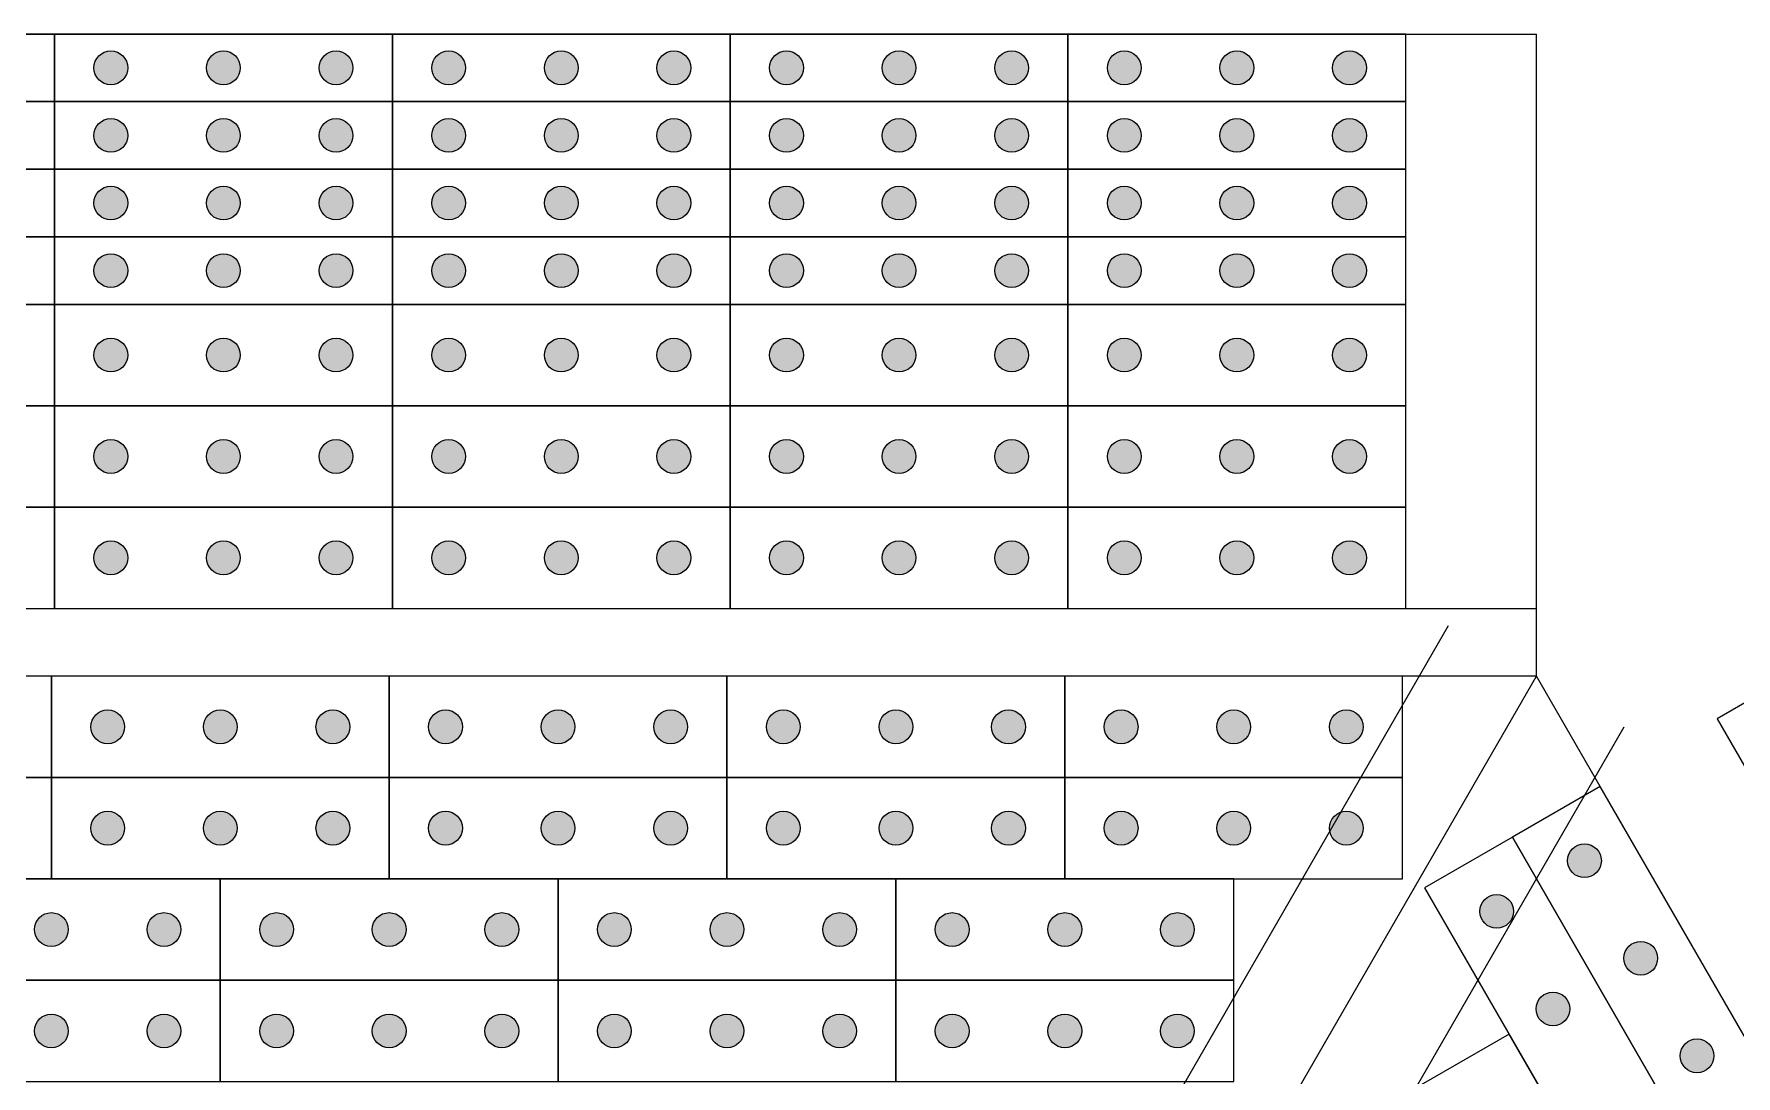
# Model space of a CAD drawing. Header units: millimetres. Extents: x 1388 to 8110, y -1425 to 5021.
# Drawn here: x 2638.8 to 2890.7, y -429.3 to -275.2 of the extents above; entities that cross this region are included whole.
import ezdxf

# ---------------------------------------------------------------- set-up
doc = ezdxf.new("R2010")
doc.units = ezdxf.units.MM

msp = doc.modelspace()

# ---------------------------------------------------------------- hatches: boundary and pattern name
at = {"true_color": 0xf1eb1f}
h = msp.add_hatch(color=2, dxfattribs=at)
h.dxf.hatch_style = 1
h.paths.add_polyline_path([(2647.65, -280.169, 1), (2652.65, -280.169, 1)])
h = msp.add_hatch(color=2, dxfattribs=at)
h.dxf.hatch_style = 1
h.paths.add_polyline_path([(2664.316, -280.169, 1), (2669.316, -280.169, 1)])
h = msp.add_hatch(color=2, dxfattribs=at)
h.dxf.hatch_style = 1
h.paths.add_polyline_path([(2680.983, -280.169, 1), (2685.983, -280.169, 1)])
h = msp.add_hatch(color=2, dxfattribs=at)
h.dxf.hatch_style = 1
h.paths.add_polyline_path([(2697.65, -280.169, 1), (2702.65, -280.169, 1)])
h = msp.add_hatch(color=2, dxfattribs=at)
h.dxf.hatch_style = 1
h.paths.add_polyline_path([(2714.316, -280.169, 1), (2719.316, -280.169, 1)])
h = msp.add_hatch(color=2, dxfattribs=at)
h.dxf.hatch_style = 1
h.paths.add_polyline_path([(2730.983, -280.169, 1), (2735.983, -280.169, 1)])
h = msp.add_hatch(color=2, dxfattribs=at)
h.dxf.hatch_style = 1
h.paths.add_polyline_path([(2747.65, -280.169, 1), (2752.65, -280.169, 1)])
h = msp.add_hatch(color=2, dxfattribs=at)
h.dxf.hatch_style = 1
h.paths.add_polyline_path([(2764.316, -280.169, 1), (2769.316, -280.169, 1)])
h = msp.add_hatch(color=2, dxfattribs=at)
h.dxf.hatch_style = 1
h.paths.add_polyline_path([(2780.983, -280.169, 1), (2785.983, -280.169, 1)])
h = msp.add_hatch(color=2, dxfattribs=at)
h.dxf.hatch_style = 1
h.paths.add_polyline_path([(2797.65, -280.169, 1), (2802.65, -280.169, 1)])
h = msp.add_hatch(color=2, dxfattribs=at)
h.dxf.hatch_style = 1
h.paths.add_polyline_path([(2814.316, -280.169, 1), (2819.316, -280.169, 1)])
h = msp.add_hatch(color=2, dxfattribs=at)
h.dxf.hatch_style = 1
h.paths.add_polyline_path([(2830.983, -280.169, 1), (2835.983, -280.169, 1)])
h = msp.add_hatch(color=2, dxfattribs=at)
h.dxf.hatch_style = 1
h.paths.add_polyline_path([(2647.65, -290.169, 1), (2652.65, -290.169, 1)])
h = msp.add_hatch(color=2, dxfattribs=at)
h.dxf.hatch_style = 1
h.paths.add_polyline_path([(2664.316, -290.169, 1), (2669.316, -290.169, 1)])
h = msp.add_hatch(color=2, dxfattribs=at)
h.dxf.hatch_style = 1
h.paths.add_polyline_path([(2680.983, -290.169, 1), (2685.983, -290.169, 1)])
h = msp.add_hatch(color=2, dxfattribs=at)
h.dxf.hatch_style = 1
h.paths.add_polyline_path([(2697.65, -290.169, 1), (2702.65, -290.169, 1)])
h = msp.add_hatch(color=2, dxfattribs=at)
h.dxf.hatch_style = 1
h.paths.add_polyline_path([(2714.316, -290.169, 1), (2719.316, -290.169, 1)])
h = msp.add_hatch(color=2, dxfattribs=at)
h.dxf.hatch_style = 1
h.paths.add_polyline_path([(2730.983, -290.169, 1), (2735.983, -290.169, 1)])
h = msp.add_hatch(color=2, dxfattribs=at)
h.dxf.hatch_style = 1
h.paths.add_polyline_path([(2747.65, -290.169, 1), (2752.65, -290.169, 1)])
h = msp.add_hatch(color=2, dxfattribs=at)
h.dxf.hatch_style = 1
h.paths.add_polyline_path([(2764.316, -290.169, 1), (2769.316, -290.169, 1)])
h = msp.add_hatch(color=2, dxfattribs=at)
h.dxf.hatch_style = 1
h.paths.add_polyline_path([(2780.983, -290.169, 1), (2785.983, -290.169, 1)])
h = msp.add_hatch(color=2, dxfattribs=at)
h.dxf.hatch_style = 1
h.paths.add_polyline_path([(2797.65, -290.169, 1), (2802.65, -290.169, 1)])
h = msp.add_hatch(color=2, dxfattribs=at)
h.dxf.hatch_style = 1
h.paths.add_polyline_path([(2814.316, -290.169, 1), (2819.316, -290.169, 1)])
h = msp.add_hatch(color=2, dxfattribs=at)
h.dxf.hatch_style = 1
h.paths.add_polyline_path([(2830.983, -290.169, 1), (2835.983, -290.169, 1)])
h = msp.add_hatch(color=2, dxfattribs=at)
h.dxf.hatch_style = 1
h.paths.add_polyline_path([(2647.65, -300.169, 1), (2652.65, -300.169, 1)])
h = msp.add_hatch(color=2, dxfattribs=at)
h.dxf.hatch_style = 1
h.paths.add_polyline_path([(2664.316, -300.169, 1), (2669.316, -300.169, 1)])
h = msp.add_hatch(color=2, dxfattribs=at)
h.dxf.hatch_style = 1
h.paths.add_polyline_path([(2680.983, -300.169, 1), (2685.983, -300.169, 1)])
h = msp.add_hatch(color=2, dxfattribs=at)
h.dxf.hatch_style = 1
h.paths.add_polyline_path([(2697.65, -300.169, 1), (2702.65, -300.169, 1)])
h = msp.add_hatch(color=2, dxfattribs=at)
h.dxf.hatch_style = 1
h.paths.add_polyline_path([(2714.316, -300.169, 1), (2719.316, -300.169, 1)])
h = msp.add_hatch(color=2, dxfattribs=at)
h.dxf.hatch_style = 1
h.paths.add_polyline_path([(2730.983, -300.169, 1), (2735.983, -300.169, 1)])
h = msp.add_hatch(color=2, dxfattribs=at)
h.dxf.hatch_style = 1
h.paths.add_polyline_path([(2747.65, -300.169, 1), (2752.65, -300.169, 1)])
h = msp.add_hatch(color=2, dxfattribs=at)
h.dxf.hatch_style = 1
h.paths.add_polyline_path([(2764.316, -300.169, 1), (2769.316, -300.169, 1)])
h = msp.add_hatch(color=2, dxfattribs=at)
h.dxf.hatch_style = 1
h.paths.add_polyline_path([(2780.983, -300.169, 1), (2785.983, -300.169, 1)])
h = msp.add_hatch(color=2, dxfattribs=at)
h.dxf.hatch_style = 1
h.paths.add_polyline_path([(2797.65, -300.169, 1), (2802.65, -300.169, 1)])
h = msp.add_hatch(color=2, dxfattribs=at)
h.dxf.hatch_style = 1
h.paths.add_polyline_path([(2814.316, -300.169, 1), (2819.316, -300.169, 1)])
h = msp.add_hatch(color=2, dxfattribs=at)
h.dxf.hatch_style = 1
h.paths.add_polyline_path([(2830.983, -300.169, 1), (2835.983, -300.169, 1)])
h = msp.add_hatch(color=2, dxfattribs=at)
h.dxf.hatch_style = 1
h.paths.add_polyline_path([(2647.65, -310.169, 1), (2652.65, -310.169, 1)])
h = msp.add_hatch(color=2, dxfattribs=at)
h.dxf.hatch_style = 1
h.paths.add_polyline_path([(2664.316, -310.169, 1), (2669.316, -310.169, 1)])
h = msp.add_hatch(color=2, dxfattribs=at)
h.dxf.hatch_style = 1
h.paths.add_polyline_path([(2680.983, -310.169, 1), (2685.983, -310.169, 1)])
h = msp.add_hatch(color=2, dxfattribs=at)
h.dxf.hatch_style = 1
h.paths.add_polyline_path([(2697.65, -310.169, 1), (2702.65, -310.169, 1)])
h = msp.add_hatch(color=2, dxfattribs=at)
h.dxf.hatch_style = 1
h.paths.add_polyline_path([(2714.316, -310.169, 1), (2719.316, -310.169, 1)])
h = msp.add_hatch(color=2, dxfattribs=at)
h.dxf.hatch_style = 1
h.paths.add_polyline_path([(2730.983, -310.169, 1), (2735.983, -310.169, 1)])
h = msp.add_hatch(color=2, dxfattribs=at)
h.dxf.hatch_style = 1
h.paths.add_polyline_path([(2747.65, -310.169, 1), (2752.65, -310.169, 1)])
h = msp.add_hatch(color=2, dxfattribs=at)
h.dxf.hatch_style = 1
h.paths.add_polyline_path([(2764.316, -310.169, 1), (2769.316, -310.169, 1)])
h = msp.add_hatch(color=2, dxfattribs=at)
h.dxf.hatch_style = 1
h.paths.add_polyline_path([(2780.983, -310.169, 1), (2785.983, -310.169, 1)])
h = msp.add_hatch(color=2, dxfattribs=at)
h.dxf.hatch_style = 1
h.paths.add_polyline_path([(2797.65, -310.169, 1), (2802.65, -310.169, 1)])
h = msp.add_hatch(color=2, dxfattribs=at)
h.dxf.hatch_style = 1
h.paths.add_polyline_path([(2814.316, -310.169, 1), (2819.316, -310.169, 1)])
h = msp.add_hatch(color=2, dxfattribs=at)
h.dxf.hatch_style = 1
h.paths.add_polyline_path([(2830.983, -310.169, 1), (2835.983, -310.169, 1)])
h = msp.add_hatch(color=2, dxfattribs=at)
h.dxf.hatch_style = 1
h.paths.add_polyline_path([(2647.65, -322.669, 1), (2652.65, -322.669, 1)])
h = msp.add_hatch(color=2, dxfattribs=at)
h.dxf.hatch_style = 1
h.paths.add_polyline_path([(2664.316, -322.669, 1), (2669.316, -322.669, 1)])
h = msp.add_hatch(color=2, dxfattribs=at)
h.dxf.hatch_style = 1
h.paths.add_polyline_path([(2680.983, -322.669, 1), (2685.983, -322.669, 1)])
h = msp.add_hatch(color=2, dxfattribs=at)
h.dxf.hatch_style = 1
h.paths.add_polyline_path([(2697.65, -322.669, 1), (2702.65, -322.669, 1)])
h = msp.add_hatch(color=2, dxfattribs=at)
h.dxf.hatch_style = 1
h.paths.add_polyline_path([(2714.316, -322.669, 1), (2719.316, -322.669, 1)])
h = msp.add_hatch(color=2, dxfattribs=at)
h.dxf.hatch_style = 1
h.paths.add_polyline_path([(2730.983, -322.669, 1), (2735.983, -322.669, 1)])
h = msp.add_hatch(color=2, dxfattribs=at)
h.dxf.hatch_style = 1
h.paths.add_polyline_path([(2747.65, -322.669, 1), (2752.65, -322.669, 1)])
h = msp.add_hatch(color=2, dxfattribs=at)
h.dxf.hatch_style = 1
h.paths.add_polyline_path([(2764.316, -322.669, 1), (2769.316, -322.669, 1)])
h = msp.add_hatch(color=2, dxfattribs=at)
h.dxf.hatch_style = 1
h.paths.add_polyline_path([(2780.983, -322.669, 1), (2785.983, -322.669, 1)])
h = msp.add_hatch(color=2, dxfattribs=at)
h.dxf.hatch_style = 1
h.paths.add_polyline_path([(2797.65, -322.669, 1), (2802.65, -322.669, 1)])
h = msp.add_hatch(color=2, dxfattribs=at)
h.dxf.hatch_style = 1
h.paths.add_polyline_path([(2814.316, -322.669, 1), (2819.316, -322.669, 1)])
h = msp.add_hatch(color=2, dxfattribs=at)
h.dxf.hatch_style = 1
h.paths.add_polyline_path([(2830.983, -322.669, 1), (2835.983, -322.669, 1)])
h = msp.add_hatch(color=2, dxfattribs=at)
h.dxf.hatch_style = 1
h.paths.add_polyline_path([(2647.65, -337.669, 1), (2652.65, -337.669, 1)])
h = msp.add_hatch(color=2, dxfattribs=at)
h.dxf.hatch_style = 1
h.paths.add_polyline_path([(2664.316, -337.669, 1), (2669.316, -337.669, 1)])
h = msp.add_hatch(color=2, dxfattribs=at)
h.dxf.hatch_style = 1
h.paths.add_polyline_path([(2680.983, -337.669, 1), (2685.983, -337.669, 1)])
h = msp.add_hatch(color=2, dxfattribs=at)
h.dxf.hatch_style = 1
h.paths.add_polyline_path([(2697.65, -337.669, 1), (2702.65, -337.669, 1)])
h = msp.add_hatch(color=2, dxfattribs=at)
h.dxf.hatch_style = 1
h.paths.add_polyline_path([(2714.316, -337.669, 1), (2719.316, -337.669, 1)])
h = msp.add_hatch(color=2, dxfattribs=at)
h.dxf.hatch_style = 1
h.paths.add_polyline_path([(2730.983, -337.669, 1), (2735.983, -337.669, 1)])
h = msp.add_hatch(color=2, dxfattribs=at)
h.dxf.hatch_style = 1
h.paths.add_polyline_path([(2747.65, -337.669, 1), (2752.65, -337.669, 1)])
h = msp.add_hatch(color=2, dxfattribs=at)
h.dxf.hatch_style = 1
h.paths.add_polyline_path([(2764.316, -337.669, 1), (2769.316, -337.669, 1)])
h = msp.add_hatch(color=2, dxfattribs=at)
h.dxf.hatch_style = 1
h.paths.add_polyline_path([(2780.983, -337.669, 1), (2785.983, -337.669, 1)])
h = msp.add_hatch(color=2, dxfattribs=at)
h.dxf.hatch_style = 1
h.paths.add_polyline_path([(2797.65, -337.669, 1), (2802.65, -337.669, 1)])
h = msp.add_hatch(color=2, dxfattribs=at)
h.dxf.hatch_style = 1
h.paths.add_polyline_path([(2814.316, -337.669, 1), (2819.316, -337.669, 1)])
h = msp.add_hatch(color=2, dxfattribs=at)
h.dxf.hatch_style = 1
h.paths.add_polyline_path([(2830.983, -337.669, 1), (2835.983, -337.669, 1)])
h = msp.add_hatch(color=2, dxfattribs=at)
h.dxf.hatch_style = 1
h.paths.add_polyline_path([(2647.65, -352.669, 1), (2652.65, -352.669, 1)])
h = msp.add_hatch(color=2, dxfattribs=at)
h.dxf.hatch_style = 1
h.paths.add_polyline_path([(2664.316, -352.669, 1), (2669.316, -352.669, 1)])
h = msp.add_hatch(color=2, dxfattribs=at)
h.dxf.hatch_style = 1
h.paths.add_polyline_path([(2680.983, -352.669, 1), (2685.983, -352.669, 1)])
h = msp.add_hatch(color=2, dxfattribs=at)
h.dxf.hatch_style = 1
h.paths.add_polyline_path([(2697.65, -352.669, 1), (2702.65, -352.669, 1)])
h = msp.add_hatch(color=2, dxfattribs=at)
h.dxf.hatch_style = 1
h.paths.add_polyline_path([(2714.316, -352.669, 1), (2719.316, -352.669, 1)])
h = msp.add_hatch(color=2, dxfattribs=at)
h.dxf.hatch_style = 1
h.paths.add_polyline_path([(2730.983, -352.669, 1), (2735.983, -352.669, 1)])
h = msp.add_hatch(color=2, dxfattribs=at)
h.dxf.hatch_style = 1
h.paths.add_polyline_path([(2747.65, -352.669, 1), (2752.65, -352.669, 1)])
h = msp.add_hatch(color=2, dxfattribs=at)
h.dxf.hatch_style = 1
h.paths.add_polyline_path([(2764.316, -352.669, 1), (2769.316, -352.669, 1)])
h = msp.add_hatch(color=2, dxfattribs=at)
h.dxf.hatch_style = 1
h.paths.add_polyline_path([(2780.983, -352.669, 1), (2785.983, -352.669, 1)])
h = msp.add_hatch(color=2, dxfattribs=at)
h.dxf.hatch_style = 1
h.paths.add_polyline_path([(2797.65, -352.669, 1), (2802.65, -352.669, 1)])
h = msp.add_hatch(color=2, dxfattribs=at)
h.dxf.hatch_style = 1
h.paths.add_polyline_path([(2814.316, -352.669, 1), (2819.316, -352.669, 1)])
h = msp.add_hatch(color=2, dxfattribs=at)
h.dxf.hatch_style = 1
h.paths.add_polyline_path([(2830.983, -352.669, 1), (2835.983, -352.669, 1)])
h = msp.add_hatch(color=2, dxfattribs=at)
h.dxf.hatch_style = 1
h.paths.add_polyline_path([(2652.184, -377.669, 1), (2647.184, -377.669, 1)])
h = msp.add_hatch(color=2, dxfattribs=at)
h.dxf.hatch_style = 1
h.paths.add_polyline_path([(2668.85, -377.669, 1), (2663.85, -377.669, 1)])
h = msp.add_hatch(color=2, dxfattribs=at)
h.dxf.hatch_style = 1
h.paths.add_polyline_path([(2685.517, -377.669, 1), (2680.517, -377.669, 1)])
h = msp.add_hatch(color=2, dxfattribs=at)
h.dxf.hatch_style = 1
h.paths.add_polyline_path([(2702.184, -377.669, 1), (2697.184, -377.669, 1)])
h = msp.add_hatch(color=2, dxfattribs=at)
h.dxf.hatch_style = 1
h.paths.add_polyline_path([(2718.85, -377.669, 1), (2713.85, -377.669, 1)])
h = msp.add_hatch(color=2, dxfattribs=at)
h.dxf.hatch_style = 1
h.paths.add_polyline_path([(2735.517, -377.669, 1), (2730.517, -377.669, 1)])
h = msp.add_hatch(color=2, dxfattribs=at)
h.dxf.hatch_style = 1
h.paths.add_polyline_path([(2752.184, -377.669, 1), (2747.184, -377.669, 1)])
h = msp.add_hatch(color=2, dxfattribs=at)
h.dxf.hatch_style = 1
h.paths.add_polyline_path([(2768.85, -377.669, 1), (2763.85, -377.669, 1)])
h = msp.add_hatch(color=2, dxfattribs=at)
h.dxf.hatch_style = 1
h.paths.add_polyline_path([(2785.517, -377.669, 1), (2780.517, -377.669, 1)])
h = msp.add_hatch(color=2, dxfattribs=at)
h.dxf.hatch_style = 1
h.paths.add_polyline_path([(2802.184, -377.669, 1), (2797.184, -377.669, 1)])
h = msp.add_hatch(color=2, dxfattribs=at)
h.dxf.hatch_style = 1
h.paths.add_polyline_path([(2818.85, -377.669, 1), (2813.85, -377.669, 1)])
h = msp.add_hatch(color=2, dxfattribs=at)
h.dxf.hatch_style = 1
h.paths.add_polyline_path([(2835.517, -377.669, 1), (2830.517, -377.669, 1)])
h = msp.add_hatch(color=2, dxfattribs=at)
h.dxf.hatch_style = 1
h.paths.add_polyline_path([(2652.184, -392.669, 1), (2647.184, -392.669, 1)])
h = msp.add_hatch(color=2, dxfattribs=at)
h.dxf.hatch_style = 1
h.paths.add_polyline_path([(2668.85, -392.669, 1), (2663.85, -392.669, 1)])
h = msp.add_hatch(color=2, dxfattribs=at)
h.dxf.hatch_style = 1
h.paths.add_polyline_path([(2685.517, -392.669, 1), (2680.517, -392.669, 1)])
h = msp.add_hatch(color=2, dxfattribs=at)
h.dxf.hatch_style = 1
h.paths.add_polyline_path([(2702.184, -392.669, 1), (2697.184, -392.669, 1)])
h = msp.add_hatch(color=2, dxfattribs=at)
h.dxf.hatch_style = 1
h.paths.add_polyline_path([(2718.85, -392.669, 1), (2713.85, -392.669, 1)])
h = msp.add_hatch(color=2, dxfattribs=at)
h.dxf.hatch_style = 1
h.paths.add_polyline_path([(2735.517, -392.669, 1), (2730.517, -392.669, 1)])
h = msp.add_hatch(color=2, dxfattribs=at)
h.dxf.hatch_style = 1
h.paths.add_polyline_path([(2752.184, -392.669, 1), (2747.184, -392.669, 1)])
h = msp.add_hatch(color=2, dxfattribs=at)
h.dxf.hatch_style = 1
h.paths.add_polyline_path([(2768.85, -392.669, 1), (2763.85, -392.669, 1)])
h = msp.add_hatch(color=2, dxfattribs=at)
h.dxf.hatch_style = 1
h.paths.add_polyline_path([(2785.517, -392.669, 1), (2780.517, -392.669, 1)])
h = msp.add_hatch(color=2, dxfattribs=at)
h.dxf.hatch_style = 1
h.paths.add_polyline_path([(2802.184, -392.669, 1), (2797.184, -392.669, 1)])
h = msp.add_hatch(color=2, dxfattribs=at)
h.dxf.hatch_style = 1
h.paths.add_polyline_path([(2818.85, -392.669, 1), (2813.85, -392.669, 1)])
h = msp.add_hatch(color=2, dxfattribs=at)
h.dxf.hatch_style = 1
h.paths.add_polyline_path([(2835.517, -392.669, 1), (2830.517, -392.669, 1)])
h = msp.add_hatch(color=2, dxfattribs=at)
h.dxf.hatch_style = 1
h.paths.add_polyline_path([(2870.761, -397.479, 1), (2865.761, -397.479, 1)])
h = msp.add_hatch(color=2, dxfattribs=at)
h.dxf.hatch_style = 1
h.paths.add_polyline_path([(2857.771, -404.979, 1), (2852.771, -404.979, 1)])
h = msp.add_hatch(color=2, dxfattribs=at)
h.dxf.hatch_style = 1
h.paths.add_polyline_path([(2643.85, -407.669, 1), (2638.85, -407.669, 1)])
h = msp.add_hatch(color=2, dxfattribs=at)
h.dxf.hatch_style = 1
h.paths.add_polyline_path([(2660.517, -407.669, 1), (2655.517, -407.669, 1)])
h = msp.add_hatch(color=2, dxfattribs=at)
h.dxf.hatch_style = 1
h.paths.add_polyline_path([(2677.184, -407.669, 1), (2672.184, -407.669, 1)])
h = msp.add_hatch(color=2, dxfattribs=at)
h.dxf.hatch_style = 1
h.paths.add_polyline_path([(2693.85, -407.669, 1), (2688.85, -407.669, 1)])
h = msp.add_hatch(color=2, dxfattribs=at)
h.dxf.hatch_style = 1
h.paths.add_polyline_path([(2710.517, -407.669, 1), (2705.517, -407.669, 1)])
h = msp.add_hatch(color=2, dxfattribs=at)
h.dxf.hatch_style = 1
h.paths.add_polyline_path([(2727.184, -407.669, 1), (2722.184, -407.669, 1)])
h = msp.add_hatch(color=2, dxfattribs=at)
h.dxf.hatch_style = 1
h.paths.add_polyline_path([(2743.85, -407.669, 1), (2738.85, -407.669, 1)])
h = msp.add_hatch(color=2, dxfattribs=at)
h.dxf.hatch_style = 1
h.paths.add_polyline_path([(2760.517, -407.669, 1), (2755.517, -407.669, 1)])
h = msp.add_hatch(color=2, dxfattribs=at)
h.dxf.hatch_style = 1
h.paths.add_polyline_path([(2777.184, -407.669, 1), (2772.184, -407.669, 1)])
h = msp.add_hatch(color=2, dxfattribs=at)
h.dxf.hatch_style = 1
h.paths.add_polyline_path([(2793.85, -407.669, 1), (2788.85, -407.669, 1)])
h = msp.add_hatch(color=2, dxfattribs=at)
h.dxf.hatch_style = 1
h.paths.add_polyline_path([(2810.517, -407.669, 1), (2805.517, -407.669, 1)])
h = msp.add_hatch(color=2, dxfattribs=at)
h.dxf.hatch_style = 1
h.paths.add_polyline_path([(2879.094, -411.913, 1), (2874.094, -411.913, 1)])
h = msp.add_hatch(color=2, dxfattribs=at)
h.dxf.hatch_style = 1
h.paths.add_polyline_path([(2866.104, -419.413, 1), (2861.104, -419.413, 1)])
h = msp.add_hatch(color=2, dxfattribs=at)
h.dxf.hatch_style = 1
h.paths.add_polyline_path([(2643.85, -422.669, 1), (2638.85, -422.669, 1)])
h = msp.add_hatch(color=2, dxfattribs=at)
h.dxf.hatch_style = 1
h.paths.add_polyline_path([(2660.517, -422.669, 1), (2655.517, -422.669, 1)])
h = msp.add_hatch(color=2, dxfattribs=at)
h.dxf.hatch_style = 1
h.paths.add_polyline_path([(2677.184, -422.669, 1), (2672.184, -422.669, 1)])
h = msp.add_hatch(color=2, dxfattribs=at)
h.dxf.hatch_style = 1
h.paths.add_polyline_path([(2693.85, -422.669, 1), (2688.85, -422.669, 1)])
h = msp.add_hatch(color=2, dxfattribs=at)
h.dxf.hatch_style = 1
h.paths.add_polyline_path([(2710.517, -422.669, 1), (2705.517, -422.669, 1)])
h = msp.add_hatch(color=2, dxfattribs=at)
h.dxf.hatch_style = 1
h.paths.add_polyline_path([(2727.184, -422.669, 1), (2722.184, -422.669, 1)])
h = msp.add_hatch(color=2, dxfattribs=at)
h.dxf.hatch_style = 1
h.paths.add_polyline_path([(2743.85, -422.669, 1), (2738.85, -422.669, 1)])
h = msp.add_hatch(color=2, dxfattribs=at)
h.dxf.hatch_style = 1
h.paths.add_polyline_path([(2760.517, -422.669, 1), (2755.517, -422.669, 1)])
h = msp.add_hatch(color=2, dxfattribs=at)
h.dxf.hatch_style = 1
h.paths.add_polyline_path([(2777.184, -422.669, 1), (2772.184, -422.669, 1)])
h = msp.add_hatch(color=2, dxfattribs=at)
h.dxf.hatch_style = 1
h.paths.add_polyline_path([(2793.85, -422.669, 1), (2788.85, -422.669, 1)])
h = msp.add_hatch(color=2, dxfattribs=at)
h.dxf.hatch_style = 1
h.paths.add_polyline_path([(2810.517, -422.669, 1), (2805.517, -422.669, 1)])
h = msp.add_hatch(color=2, dxfattribs=at)
h.dxf.hatch_style = 1
h.paths.add_polyline_path([(2887.428, -426.347, 1), (2882.428, -426.347, 1)])

# ---------------------------------------------------------------- linework, layer by layer
for p, q in [((2572.479, -275.169), (2861.154, -275.169)), ((2861.154, -370.169), (2861.154, -275.169)), ((2572.479, -360.169), (2861.154, -360.169)), ((2761.561, -512.669), (2848.163, -362.669)), ((2774.551, -520.169), (2861.154, -370.169)), ((2787.542, -527.669), (2874.144, -377.669))]:
    msp.add_line(p, q)
for points in [[(2591.816, -285.169), (2641.816, -285.169), (2641.816, -275.169), (2591.816, -275.169)], [(2641.816, -285.169), (2691.816, -285.169), (2691.816, -275.169), (2641.816, -275.169)], [(2691.816, -285.169), (2741.816, -285.169), (2741.816, -275.169), (2691.816, -275.169)], [(2741.816, -285.169), (2791.816, -285.169), (2791.816, -275.169), (2741.816, -275.169)], [(2791.816, -285.169), (2841.816, -285.169), (2841.816, -275.169), (2791.816, -275.169)], [(2591.816, -295.169), (2641.816, -295.169), (2641.816, -285.169), (2591.816, -285.169)], [(2641.816, -295.169), (2691.816, -295.169), (2691.816, -285.169), (2641.816, -285.169)], [(2691.816, -295.169), (2741.816, -295.169), (2741.816, -285.169), (2691.816, -285.169)], [(2741.816, -295.169), (2791.816, -295.169), (2791.816, -285.169), (2741.816, -285.169)], [(2791.816, -295.169), (2841.816, -295.169), (2841.816, -285.169), (2791.816, -285.169)], [(2591.816, -305.169), (2641.816, -305.169), (2641.816, -295.169), (2591.816, -295.169)], [(2641.816, -305.169), (2691.816, -305.169), (2691.816, -295.169), (2641.816, -295.169)], [(2691.816, -305.169), (2741.816, -305.169), (2741.816, -295.169), (2691.816, -295.169)], [(2741.816, -305.169), (2791.816, -305.169), (2791.816, -295.169), (2741.816, -295.169)], [(2791.816, -305.169), (2841.816, -305.169), (2841.816, -295.169), (2791.816, -295.169)], [(2591.816, -315.169), (2641.816, -315.169), (2641.816, -305.169), (2591.816, -305.169)], [(2641.816, -315.169), (2691.816, -315.169), (2691.816, -305.169), (2641.816, -305.169)], [(2691.816, -315.169), (2741.816, -315.169), (2741.816, -305.169), (2691.816, -305.169)], [(2741.816, -315.169), (2791.816, -315.169), (2791.816, -305.169), (2741.816, -305.169)], [(2791.816, -315.169), (2841.816, -315.169), (2841.816, -305.169), (2791.816, -305.169)], [(2641.816, -315.169), (2591.816, -315.169), (2591.816, -330.169), (2641.816, -330.169)], [(2691.816, -315.169), (2641.816, -315.169), (2641.816, -330.169), (2691.816, -330.169)], [(2741.816, -315.169), (2691.816, -315.169), (2691.816, -330.169), (2741.816, -330.169)], [(2791.816, -315.169), (2741.816, -315.169), (2741.816, -330.169), (2791.816, -330.169)], [(2841.816, -315.169), (2791.816, -315.169), (2791.816, -330.169), (2841.816, -330.169)], [(2641.816, -330.169), (2591.816, -330.169), (2591.816, -345.169), (2641.816, -345.169)], [(2691.816, -330.169), (2641.816, -330.169), (2641.816, -345.169), (2691.816, -345.169)], [(2741.816, -330.169), (2691.816, -330.169), (2691.816, -345.169), (2741.816, -345.169)], [(2791.816, -330.169), (2741.816, -330.169), (2741.816, -345.169), (2791.816, -345.169)], [(2841.816, -330.169), (2791.816, -330.169), (2791.816, -345.169), (2841.816, -345.169)], [(2641.816, -345.169), (2591.816, -345.169), (2591.816, -360.169), (2641.816, -360.169)], [(2691.816, -345.169), (2641.816, -345.169), (2641.816, -360.169), (2691.816, -360.169)], [(2741.816, -345.169), (2691.816, -345.169), (2691.816, -360.169), (2741.816, -360.169)], [(2791.816, -345.169), (2741.816, -345.169), (2741.816, -360.169), (2791.816, -360.169)], [(2841.816, -345.169), (2791.816, -345.169), (2791.816, -360.169), (2841.816, -360.169)], [(2572.479, -370.169), (2428.141, -620.169), (2572.479, -870.169), (2861.154, -870.169), (3005.491, -620.169), (2861.154, -370.169)], [(2641.35, -370.169), (2591.35, -370.169), (2591.35, -385.169), (2641.35, -385.169)], [(2691.35, -370.169), (2641.35, -370.169), (2641.35, -385.169), (2691.35, -385.169)], [(2741.35, -370.169), (2691.35, -370.169), (2691.35, -385.169), (2741.35, -385.169)], [(2791.35, -370.169), (2741.35, -370.169), (2741.35, -385.169), (2791.35, -385.169)], [(2841.35, -370.169), (2791.35, -370.169), (2791.35, -385.169), (2841.35, -385.169)], [(2925.9, -412.314), (2900.9, -369.012), (2887.91, -376.512), (2912.91, -419.814)], [(2641.35, -385.169), (2591.35, -385.169), (2591.35, -400.169), (2641.35, -400.169)], [(2691.35, -385.169), (2641.35, -385.169), (2641.35, -400.169), (2691.35, -400.169)], [(2741.35, -385.169), (2691.35, -385.169), (2691.35, -400.169), (2741.35, -400.169)], [(2791.35, -385.169), (2741.35, -385.169), (2741.35, -400.169), (2791.35, -400.169)], [(2841.35, -385.169), (2791.35, -385.169), (2791.35, -400.169), (2841.35, -400.169)], [(2895.59, -429.814), (2870.59, -386.512), (2857.599, -394.012), (2882.599, -437.314)], [(2882.599, -437.314), (2857.599, -394.012), (2844.609, -401.512), (2869.609, -444.814)], [(2666.35, -400.169), (2616.35, -400.169), (2616.35, -415.169), (2666.35, -415.169)], [(2716.35, -400.169), (2666.35, -400.169), (2666.35, -415.169), (2716.35, -415.169)], [(2766.35, -400.169), (2716.35, -400.169), (2716.35, -415.169), (2766.35, -415.169)], [(2816.35, -400.169), (2766.35, -400.169), (2766.35, -415.169), (2816.35, -415.169)], [(2666.35, -415.169), (2616.35, -415.169), (2616.35, -430.169), (2666.35, -430.169)], [(2716.35, -415.169), (2666.35, -415.169), (2666.35, -430.169), (2716.35, -430.169)], [(2766.35, -415.169), (2716.35, -415.169), (2716.35, -430.169), (2766.35, -430.169)], [(2816.35, -415.169), (2766.35, -415.169), (2766.35, -430.169), (2816.35, -430.169)], [(2882.109, -466.464), (2857.109, -423.163), (2844.118, -430.663), (2869.118, -473.964)]]:
    msp.add_lwpolyline(points, close=True)
at = {"color": 2, "true_color": 0xf1eb1f}
for centre in [(2650.15, -280.169), (2666.816, -280.169), (2683.483, -280.169), (2700.15, -280.169), (2716.816, -280.169), (2733.483, -280.169), (2750.15, -280.169), (2766.816, -280.169), (2783.483, -280.169), (2800.15, -280.169), (2816.816, -280.169), (2833.483, -280.169), (2650.15, -290.169), (2666.816, -290.169), (2683.483, -290.169), (2700.15, -290.169), (2716.816, -290.169), (2733.483, -290.169), (2750.15, -290.169), (2766.816, -290.169), (2783.483, -290.169), (2800.15, -290.169), (2816.816, -290.169), (2833.483, -290.169), (2650.15, -300.169), (2666.816, -300.169), (2683.483, -300.169), (2700.15, -300.169), (2716.816, -300.169), (2733.483, -300.169), (2750.15, -300.169), (2766.816, -300.169), (2783.483, -300.169), (2800.15, -300.169), (2816.816, -300.169), (2833.483, -300.169), (2650.15, -310.169), (2666.816, -310.169), (2683.483, -310.169), (2700.15, -310.169), (2716.816, -310.169), (2733.483, -310.169), (2750.15, -310.169), (2766.816, -310.169), (2783.483, -310.169), (2800.15, -310.169), (2816.816, -310.169), (2833.483, -310.169), (2650.15, -322.669), (2666.816, -322.669), (2683.483, -322.669), (2700.15, -322.669), (2716.816, -322.669), (2733.483, -322.669), (2750.15, -322.669), (2766.816, -322.669), (2783.483, -322.669), (2800.15, -322.669), (2816.816, -322.669), (2833.483, -322.669), (2650.15, -337.669), (2666.816, -337.669), (2683.483, -337.669), (2700.15, -337.669), (2716.816, -337.669), (2733.483, -337.669), (2750.15, -337.669), (2766.816, -337.669), (2783.483, -337.669), (2800.15, -337.669), (2816.816, -337.669), (2833.483, -337.669), (2650.15, -352.669), (2666.816, -352.669), (2683.483, -352.669), (2700.15, -352.669), (2716.816, -352.669), (2733.483, -352.669), (2750.15, -352.669), (2766.816, -352.669), (2783.483, -352.669), (2800.15, -352.669), (2816.816, -352.669), (2833.483, -352.669), (2649.684, -377.669), (2666.35, -377.669), (2683.017, -377.669), (2699.684, -377.669), (2716.35, -377.669), (2733.017, -377.669), (2749.684, -377.669), (2766.35, -377.669), (2783.017, -377.669), (2799.684, -377.669), (2816.35, -377.669), (2833.017, -377.669), (2649.684, -392.669), (2666.35, -392.669), (2683.017, -392.669), (2699.684, -392.669), (2716.35, -392.669), (2733.017, -392.669), (2749.684, -392.669), (2766.35, -392.669), (2783.017, -392.669), (2799.684, -392.669), (2816.35, -392.669), (2833.017, -392.669), (2868.261, -397.479), (2855.271, -404.979), (2641.35, -407.669), (2658.017, -407.669), (2674.684, -407.669), (2691.35, -407.669), (2708.017, -407.669), (2724.684, -407.669), (2741.35, -407.669), (2758.017, -407.669), (2774.684, -407.669), (2791.35, -407.669), (2808.017, -407.669), (2876.594, -411.913), (2863.604, -419.413), (2641.35, -422.669), (2658.017, -422.669), (2674.684, -422.669), (2691.35, -422.669), (2708.017, -422.669), (2724.684, -422.669), (2741.35, -422.669), (2758.017, -422.669), (2774.684, -422.669), (2791.35, -422.669), (2808.017, -422.669), (2884.928, -426.347)]:
    msp.add_circle(centre, 2.5, dxfattribs=at)

doc.saveas('drawing.dxf')
